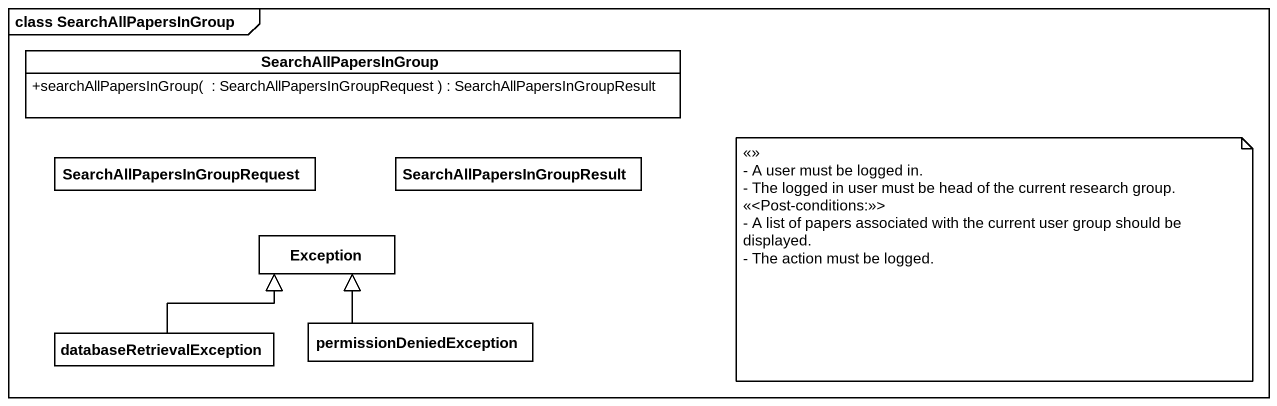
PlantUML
@startuml
mainframe class SearchAllPapersInGroup
hide circle
hide empty members
skinparam classAttributeIconSize 0
class SearchAllPapersInGroup {
  +searchAllPapersInGroup(  : SearchAllPapersInGroupRequest ) : SearchAllPapersInGroupResult
}
class "SearchAllPapersInGroupRequest" as SearchAllPapersInGroupReques
class SearchAllPapersInGroupResult
class "Exception" as Exception_
class databaseRetrievalException
class permissionDeniedException
databaseRetrievalException -right-|> Exception_
permissionDeniedException -up-|> Exception_
note as N1
  <<>>
  - A user must be logged in.
  - The logged in user must be head of the current research group.
  <<<Post-conditions:>>>
  - A list of papers associated with the current user group should be displayed.
  - The action must be logged.
end note
@enduml
